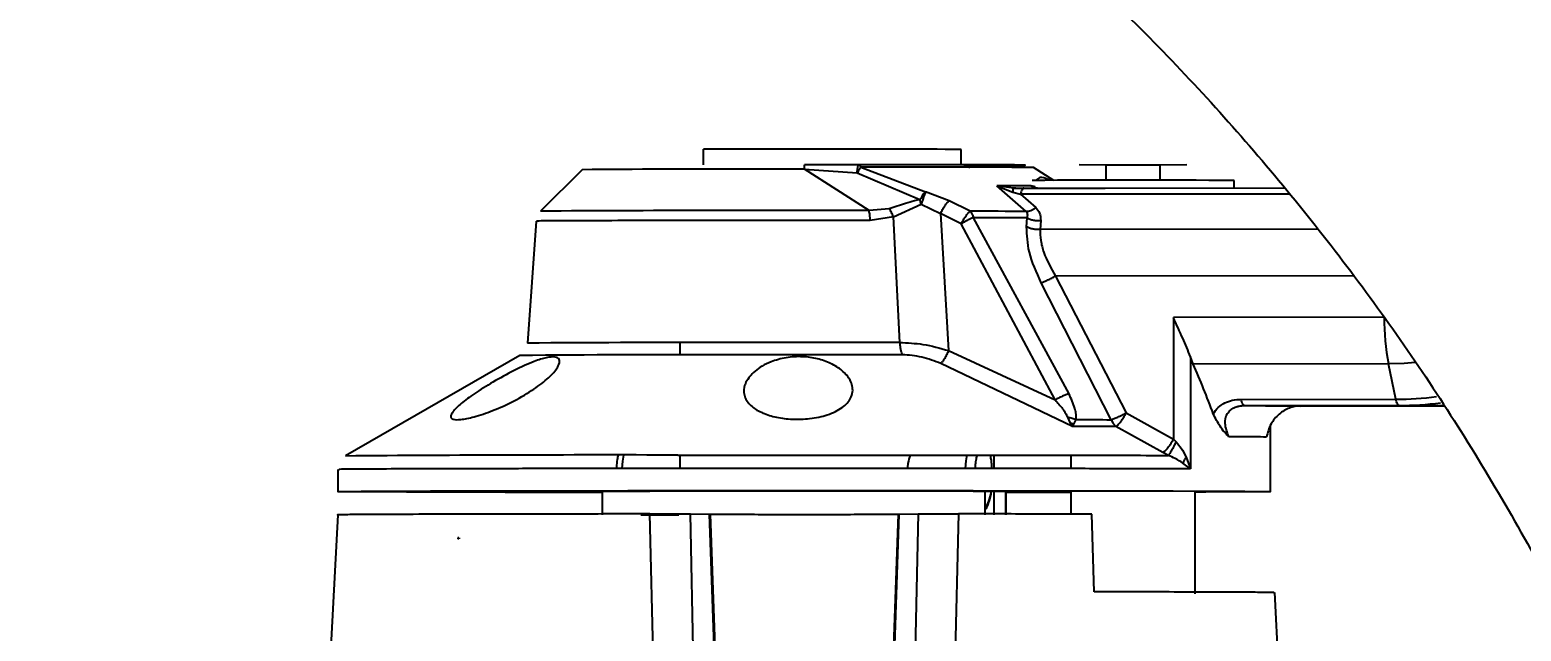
# Model space of a CAD drawing. Header units: millimetres. Extents: x 2085 to 4229, y 754 to 2271.
# Drawn here: x 3106.3 to 3202.2, y 1220.3 to 1259 of the extents above; entities that cross this region are included whole.
import ezdxf

# ---------------------------------------------------------------- set-up
doc = ezdxf.new("R2010")
doc.units = ezdxf.units.MM
doc.layers.add('AM_5', color=3, linetype='Continuous', lineweight=25)
doc.styles.add('SLDTEXTSTYLE1', font='txt.shx', dxfattribs={"width": 0.7, "bigfont": 'gbcbig.shx'})
doc.dimstyles.new('SLDDIMSTYLE12$0', dxfattribs={"dimtxt": 12, "dimasz": 10, "dimexe": 0, "dimexo": 0.0625, "dimgap": 0.875, "dimtad": 1, "dimdec": 1, "dimlfac": 1.8, "dimrnd": 1e-09, "dimzin": 12, "dimdsep": 46, "dimtxsty": 'SLDTEXTSTYLE1', "dimcen": 0.09, "dimdle": 8.16, "dimclrd": 3, "dimclre": 3, "dimadec": 0, "dimazin": 3, "dimtfac": 1, "dimtdec": 1, "dimtofl": 0, "dimtmove": 0, "dimatfit": 3, "dimfxl": 0, "dimfrac": 2, "dimtolj": 1, "dimlwd": 5, "dimlwe": 5, "dimarcsym": 0})
doc.dimstyles.new('SLDDIMSTYLE12$3', dxfattribs={"dimtxt": 12, "dimasz": 10, "dimexe": 0, "dimexo": 0.0625, "dimgap": 0.875, "dimtad": 1, "dimdec": 1, "dimlfac": 1.8, "dimrnd": 1e-09, "dimzin": 12, "dimdsep": 46, "dimtxsty": 'SLDTEXTSTYLE1', "dimcen": 0.09, "dimdle": 8.16, "dimclrd": 3, "dimclre": 3, "dimadec": 0, "dimazin": 3, "dimtfac": 1, "dimtdec": 1, "dimtofl": 0, "dimtmove": 0, "dimatfit": 3, "dimfxl": 0, "dimfrac": 2, "dimtolj": 1, "dimlwd": 5, "dimlwe": 5, "dimarcsym": 0})

# ---------------------------------------------------------------- blocks, each defined once
blk = doc.blocks.new('*D68')
at = {"layer": 'AM_5', "color": 3, "lineweight": 5, "transparency": 16777216}
blk.add_line((3071.01, 1291.646), (3071.01, 1328.833), dxfattribs=at)
at = {"layer": 'AM_5', "color": 3, "linetype": 'Continuous', "lineweight": 5, "transparency": 16777216}
for p, q in [((3081.01, 1328.833), (3238.087, 1328.833)), ((3248.087, 1225.747), (3248.087, 1328.833))]:
    blk.add_line(p, q, dxfattribs=at)
at = {"layer": 'AM_5', "color": 3, "transparency": 16777216}
for points in [[(3081.01, 1330.5), (3081.01, 1327.166), (3071.01, 1328.833)], [(3238.087, 1330.5), (3238.087, 1327.166), (3248.087, 1328.833)]]:
    blk.add_solid(points, dxfattribs=at)
at = {"layer": 'Defpoints', "color": 0, "transparency": 16777216}
for p in [(3248.087, 1328.833), (3071.01, 1291.584), (3248.087, 1225.684)]:
    blk.add_point(p, dxfattribs=at)
at = {"layer": 'AM_5', "color": 0, "transparency": 16777216, "insert": (3159.548, 1335.708), "char_height": 12, "attachment_point": 5, "style": 'SLDTEXTSTYLE1'}
blk.add_mtext('\\A1;178', dxfattribs=at)
blk = doc.blocks.new('*D74')
at = {"layer": 'AM_5', "color": 3, "lineweight": 5, "transparency": 16777216}
blk.add_line((3363.354, 1268.899), (3377.705, 1268.899), dxfattribs=at)
at = {"layer": 'AM_5', "color": 3, "linetype": 'Continuous', "lineweight": 5, "transparency": 16777216}
for p, q in [((3377.705, 1258.899), (3377.705, 1161.45)), ((3117.76, 1151.45), (3377.705, 1151.45))]:
    blk.add_line(p, q, dxfattribs=at)
at = {"layer": 'AM_5', "color": 3, "transparency": 16777216}
for points in [[(3376.038, 1258.899), (3379.371, 1258.899), (3377.705, 1268.899)], [(3376.038, 1161.45), (3379.371, 1161.45), (3377.705, 1151.45)]]:
    blk.add_solid(points, dxfattribs=at)
at = {"layer": 'Defpoints', "color": 0, "transparency": 16777216}
for p in [(3363.292, 1268.899), (3117.697, 1151.45), (3377.705, 1151.45)]:
    blk.add_point(p, dxfattribs=at)
at = {"layer": 'AM_5', "color": 0, "transparency": 16777216, "insert": (3370.83, 1219.404), "char_height": 12, "attachment_point": 5, "rotation": 90, "style": 'SLDTEXTSTYLE1'}
blk.add_mtext('\\A1;115', dxfattribs=at)
blk = doc.blocks.new('*D55')
at = {"layer": 'AM_5', "color": 3, "linetype": 'Continuous', "lineweight": 5, "transparency": 16777216}
blk.add_line((3234.824, 1304.205), (3201.141, 1278.206), dxfattribs=at)
at = {"layer": 'AM_5', "color": 3, "lineweight": 5, "transparency": 16777216}
for p, q in [((3133.765, 1226.268), (3133.945, 1226.268)), ((3133.855, 1226.178), (3133.855, 1226.358))]:
    blk.add_line(p, q, dxfattribs=at)
at = {"layer": 'AM_5', "color": 3, "transparency": 16777216}
blk.add_solid([(3200.123, 1279.525), (3202.16, 1276.887), (3193.225, 1272.096)], dxfattribs=at)
at = {"layer": 'Defpoints', "color": 0, "transparency": 16777216}
for p in [(3193.225, 1272.096), (3074.485, 1180.441)]:
    blk.add_point(p, dxfattribs=at)
at = {"layer": 'AM_5', "color": 0, "transparency": 16777216, "insert": (3217.74, 1299.703), "char_height": 12, "attachment_point": 5, "rotation": 37.66418, "style": 'SLDTEXTSTYLE1'}
blk.add_mtext('\\A1;%%C345', dxfattribs=at)

msp = doc.modelspace()

# ---------------------------------------------------------------- linework, layer by layer
at = {"color": 7, "linetype": 'Continuous', "lineweight": 25}
for p, q in [((3149.602, 1250.287), (3149.602, 1251.287)), ((3166.184, 1250.279), (3166.184, 1251.279)), ((3141.794, 1249.972), (3139.126, 1247.304)), ((3156.112, 1250.003), (3152.148, 1250.001)), ((3159.594, 1250.294), (3156.111, 1250.294)), ((3160.259, 1247.339), (3156.112, 1250.003)), ((3156.112, 1250.003), (3159.498, 1249.763)), ((3159.498, 1249.763), (3159.522, 1250.043)), ((3159.55, 1250.21), (3159.573, 1250.275)), ((3159.573, 1250.275), (3159.594, 1250.294)), ((3159.726, 1250.142), (3163.891, 1248.554)), ((3172.141, 1249.287), (3170.831, 1250.111)), ((3175.503, 1250.272), (3173.771, 1250.278)), ((3175.503, 1249.291), (3175.503, 1250.272)), ((3178.967, 1250.272), (3175.503, 1250.272)), ((3180.699, 1250.278), (3178.967, 1250.272)), ((3178.967, 1250.272), (3178.967, 1249.291)), ((3159.498, 1249.763), (3163.532, 1248.044)), ((3171.243, 1249.477), (3170.986, 1249.299)), ((3183.735, 1248.796), (3183.735, 1249.278)), ((3165.402, 1247.961), (3163.891, 1248.554)), ((3170.362, 1247.29), (3168.472, 1248.943)), ((3168.472, 1248.943), (3169.499, 1248.521)), ((3169.254, 1248.827), (3168.472, 1248.943)), ((3169.518, 1248.788), (3169.254, 1248.827)), ((3169.499, 1248.521), (3170.001, 1248.39)), ((3170.162, 1248.762), (3169.51, 1248.779)), ((3169.7, 1248.787), (3169.518, 1248.788)), ((3169.518, 1248.788), (3170.221, 1248.788)), ((3187.322, 1248.4), (3170.001, 1248.39)), ((3170.001, 1248.39), (3170.977, 1247.536)), ((3170.221, 1248.788), (3175.444, 1248.791)), ((3175.444, 1248.791), (3187.006, 1248.798)), ((3161.559, 1247.461), (3160.259, 1247.339)), ((3161.82, 1246.946), (3163.614, 1247.76)), ((3163.614, 1247.76), (3163.572, 1247.904)), ((3163.614, 1247.76), (3164.854, 1247.151)), ((3164.854, 1247.151), (3165.372, 1238.335)), ((3166.19, 1246.487), (3164.854, 1247.151)), ((3166.76, 1247.297), (3165.402, 1247.961)), ((3138.836, 1246.669), (3138.287, 1238.817)), ((3161.82, 1246.946), (3160.331, 1246.702)), ((3162.232, 1238.853), (3161.82, 1246.946)), ((3172.223, 1235.161), (3166.19, 1246.487)), ((3166.963, 1246.883), (3173.11, 1235.558)), ((3170.421, 1246.877), (3166.963, 1246.883)), ((3170.395, 1246.296), (3170.421, 1246.877)), ((3171.3, 1246.709), (3171.263, 1246.128)), ((3189.113, 1246.139), (3171.263, 1246.128)), ((3175.825, 1233.889), (3171.336, 1242.699)), ((3191.442, 1243.142), (3172.247, 1243.131)), ((3172.247, 1243.131), (3176.789, 1234.321)), ((3193.399, 1240.477), (3179.831, 1240.468)), ((3179.831, 1240.468), (3179.831, 1232.64)), ((3148.087, 1238.851), (3148.087, 1238.056)), ((3137.789, 1238.021), (3126.588, 1231.554)), ((3173.339, 1233.462), (3164.868, 1237.505)), ((3165.372, 1238.335), (3172.223, 1235.161)), ((3180.935, 1237.934), (3180.935, 1230.724)), ((3181.116, 1237.467), (3180.935, 1237.934)), ((3193.674, 1237.475), (3181.116, 1237.467)), ((3194.143, 1235.205), (3193.674, 1237.475)), ((3183.998, 1234.749), (3184.37, 1234.828)), ((3184.194, 1235.198), (3194.143, 1235.205)), ((3184.415, 1234.797), (3194.363, 1234.803)), ((3187.998, 1234.77), (3197.249, 1234.776)), ((3197.245, 1234.781), (3194.363, 1234.803)), ((3173.026, 1234.046), (3173.201, 1233.657)), ((3173.424, 1233.597), (3173.587, 1233.894)), ((3175.825, 1233.889), (3175.954, 1233.642)), ((3176.789, 1234.321), (3179.831, 1232.64)), ((3173.201, 1233.657), (3173.339, 1233.462)), ((3173.424, 1233.597), (3173.201, 1233.657)), ((3173.339, 1233.462), (3173.424, 1233.597)), ((3175.954, 1233.642), (3176.132, 1233.456)), ((3179.161, 1231.776), (3176.132, 1233.456)), ((3186.087, 1229.265), (3186.087, 1233.52)), ((3179.508, 1231.592), (3179.161, 1231.776)), ((3179.831, 1232.64), (3180.006, 1232.457)), ((3148.087, 1231.614), (3148.087, 1231.443)), ((3148.087, 1231.438), (3148.092, 1230.75)), ((3168.312, 1230.746), (3168.312, 1231.611)), ((3173.235, 1231.605), (3173.235, 1230.74)), ((3180.935, 1230.724), (3180.445, 1231.101)), ((3180.653, 1231.476), (3180.935, 1230.724)), ((3126.087, 1230.688), (3126.087, 1229.265)), ((3143.087, 1229.265), (3143.087, 1227.765)), ((3167.719, 1227.777), (3167.719, 1229.277)), ((3168.312, 1227.767), (3168.312, 1229.277)), ((3169.087, 1229.265), (3169.028, 1229.268)), ((3169.028, 1229.268), (3169.028, 1227.768)), ((3169.087, 1227.765), (3169.087, 1229.265)), ((3173.235, 1229.278), (3173.235, 1227.817)), ((3181.235, 1222.678), (3181.235, 1229.278)), ((3126.087, 1227.765), (3125.084, 1208.62)), ((3145.57, 1227.764), (3148.015, 1227.766)), ((3147.35, 1176.904), (3146.164, 1227.826)), ((3149.824, 1176.866), (3148.765, 1227.823)), ((3148.765, 1227.823), (3149.976, 1227.812)), ((3149.976, 1227.812), (3151.465, 1184.793)), ((3149.976, 1227.812), (3150.054, 1227.811)), ((3151.516, 1185.681), (3150.054, 1227.811)), ((3162.12, 1227.811), (3160.659, 1185.681)), ((3160.709, 1184.793), (3162.199, 1227.812)), ((3162.12, 1227.811), (3162.199, 1227.812)), ((3162.199, 1227.812), (3163.41, 1227.823)), ((3163.41, 1227.823), (3162.351, 1176.866)), ((3166.011, 1227.826), (3164.825, 1176.904)), ((3174.745, 1222.816), (3174.595, 1227.816)), ((3187.569, 1199.485), (3186.349, 1222.765))]:
    msp.add_line(p, q, dxfattribs=at)
at = {"color": 7, "linetype": 'Continuous', "lineweight": 25, "flags": 128}
for points in [[(3162.404, 1238.058), (3161.03, 1238.059), (3159.625, 1238.06), (3158.197, 1238.06), (3156.757, 1238.06), (3155.313, 1238.06), (3153.873, 1238.06), (3152.447, 1238.059), (3151.044, 1238.059)], [(3195.384, 1237.558), (3194.685, 1237.504), (3193.674, 1237.475)], [(3194.363, 1234.803), (3194.332, 1234.81), (3194.3, 1234.83), (3194.27, 1234.863), (3194.24, 1234.909), (3194.212, 1234.967), (3194.187, 1235.037), (3194.164, 1235.116), (3194.143, 1235.205)], [(3173.587, 1233.894), (3173.883, 1233.894), (3174.174, 1233.893), (3174.461, 1233.892), (3174.743, 1233.892), (3175.02, 1233.891), (3175.293, 1233.891), (3175.562, 1233.89), (3175.825, 1233.889)], [(3144.453, 1231.612), (3144.396, 1231.22), (3144.357, 1230.752)], [(3166.466, 1230.758), (3166.505, 1231.233), (3166.564, 1231.639)], [(3143.087, 1229.207), (3142.259, 1229.208), (3139.461, 1229.212), (3136.859, 1229.216), (3134.482, 1229.221), (3132.358, 1229.226), (3130.513, 1229.232), (3128.967, 1229.238), (3127.739, 1229.244), (3126.844, 1229.251), (3126.292, 1229.258), (3126.088, 1229.264), (3126.237, 1229.271), (3126.735, 1229.278), (3127.578, 1229.285), (3128.755, 1229.291), (3130.252, 1229.298), (3132.053, 1229.303), (3134.135, 1229.309), (3136.474, 1229.314), (3139.043, 1229.318), (3141.813, 1229.321), (3144.749, 1229.324), (3147.818, 1229.327), (3150.985, 1229.328), (3154.211, 1229.329), (3157.459, 1229.329), (3160.691, 1229.328), (3163.87, 1229.327), (3166.957, 1229.325), (3169.916, 1229.322), (3172.713, 1229.318), (3175.316, 1229.314), (3177.693, 1229.31), (3179.816, 1229.304), (3181.662, 1229.299), (3183.208, 1229.292), (3184.435, 1229.286), (3185.331, 1229.279), (3185.883, 1229.273), (3186.086, 1229.266), (3185.938, 1229.259), (3185.439, 1229.252), (3184.597, 1229.245), (3183.42, 1229.239), (3181.922, 1229.232), (3181.235, 1229.23)], [(3137.81, 1229.281), (3138.851, 1229.282), (3139.674, 1229.283), (3140.19, 1229.286), (3140.344, 1229.288), (3140.119, 1229.29), (3139.539, 1229.293), (3138.668, 1229.294), (3137.599, 1229.295), (3136.448, 1229.295), (3135.34, 1229.295), (3134.396, 1229.293), (3133.717, 1229.291), (3133.377, 1229.289), (3133.413, 1229.286), (3133.821, 1229.284), (3134.557, 1229.282), (3135.541, 1229.281), (3136.666, 1229.28), (3137.81, 1229.281)], [(3143.087, 1229.262), (3142.578, 1229.261), (3142.201, 1229.26), (3142.054, 1229.258), (3142.149, 1229.256), (3142.478, 1229.255), (3143.009, 1229.254), (3143.087, 1229.254)], [(3156.668, 1229.305), (3157.708, 1229.306), (3158.531, 1229.308), (3159.048, 1229.31), (3159.202, 1229.312), (3158.977, 1229.315), (3158.397, 1229.317), (3157.526, 1229.318), (3156.456, 1229.319), (3155.306, 1229.319), (3154.198, 1229.319), (3153.254, 1229.317), (3152.575, 1229.315), (3152.235, 1229.313), (3152.271, 1229.311), (3152.679, 1229.308), (3153.415, 1229.306), (3154.398, 1229.305), (3155.524, 1229.305), (3156.668, 1229.305)], [(3169.028, 1229.268), (3169.597, 1229.269), (3169.973, 1229.27), (3170.121, 1229.272), (3170.026, 1229.274), (3169.696, 1229.275), (3169.165, 1229.276), (3168.484, 1229.277), (3167.719, 1229.277)], [(3173.235, 1229.212), (3173.131, 1229.212), (3170.362, 1229.209), (3169.087, 1229.207)]]:
    msp.add_lwpolyline(points, dxfattribs=at)
at = {"color": 7, "linetype": 'Continuous', "lineweight": 25}
for centre, radius, start, end in [((3155.888, -3056.073), 4307.364, 89.863044, 90.083616), ((3149.589, 325.142), 924.863, 89.841485, 90.482886), ((3162.205, 128.609), 1121.535, 89.559285, 90.126636), ((3177.142, 80.643), 1168.654, 89.676774, 90.313028), ((3165.06, -247.401), 1496.347, 89.785585, 89.869384), ((3153.733, -1187.487), 2434.835, 89.84643, 90.343727), ((3161.39, -2650.222), 3897.522, 89.868101, 89.921049), ((3208.657, 1240.364), 15.259, 179.57667, 190.91491), ((3154.605, -1675.149), 2914.012, 89.850034, 90.320855), ((3148.022, -37.613), 1275.675, 89.864263, 90.459581), ((3194.13, 1255.18), 19.976, 270.03668, 277.56628), ((3194.35, 1255.148), 20.345, 270.03668, 277.54673), ((3165.54, -3008.919), 4242.388, 89.85695, 89.894675), ((3143.281, -894.858), 2126.477, 89.874039, 90.449805), ((3156.846, -1633.759), 2863.057, 89.782405, 90.275337), ((3071.088, 1152.95), 75, 10.54851, 92.46086)]:
    msp.add_arc(centre, radius, start, end, dxfattribs=at)
msp.add_ellipse((3156.087, 1225.432), major_axis=(-15.33, 38.74), ratio=0.665646, start_param=4.677315, end_param=4.759962, dxfattribs=at)
for points, knots in [([(3070.654, 982.719), (3073.215, 982.744), (3076.795, 982.779), (3082.064, 983.057), (3086.529, 983.393), (3091.845, 983.958), (3097.414, 984.732), (3103.227, 985.742), (3109.199, 986.998), (3115.275, 988.508), (3121.413, 990.279), (3127.578, 992.313), (3133.741, 994.613), (3139.878, 997.178), (3145.966, 1000.008), (3151.986, 1003.102), (3157.919, 1006.457), (3163.748, 1010.069), (3169.457, 1013.935), (3175.033, 1018.049), (3180.46, 1022.406), (3185.726, 1027), (3190.817, 1031.825), (3195.722, 1036.872), (3200.429, 1042.135), (3204.927, 1047.605), (3209.205, 1053.273), (3213.254, 1059.131), (3217.063, 1065.167), (3220.625, 1071.373), (3223.93, 1077.738), (3226.971, 1084.25), (3229.74, 1090.9), (3232.231, 1097.674), (3234.436, 1104.562), (3236.351, 1111.55), (3237.969, 1118.628), (3239.287, 1125.782), (3240.3, 1132.999), (3241.004, 1140.266), (3241.397, 1147.57), (3241.476, 1154.898), (3241.239, 1162.236), (3240.685, 1169.571), (3239.813, 1176.888), (3238.623, 1184.175), (3237.114, 1191.418), (3235.289, 1198.603), (3233.149, 1205.715), (3230.695, 1212.743), (3227.93, 1219.672), (3224.858, 1226.488), (3221.48, 1233.179), (3217.803, 1239.73), (3213.829, 1246.13), (3209.564, 1252.366), (3205.013, 1258.424), (3200.181, 1264.292), (3195.074, 1269.959), (3189.697, 1275.411), (3184.251, 1280.459), (3178.777, 1285.111), (3173.319, 1289.38), (3167.694, 1293.423), (3161.913, 1297.231), (3155.985, 1300.799), (3149.923, 1304.121), (3143.737, 1307.192), (3137.44, 1310.005), (3131.047, 1312.557), (3124.572, 1314.843), (3118.034, 1316.859), (3111.459, 1318.602), (3104.886, 1320.067), (3098.392, 1321.248), (3092.103, 1322.145), (3086.579, 1322.729), (3081.696, 1323.096), (3076.872, 1323.336), (3070.898, 1323.453), (3065.381, 1323.343), (3060.112, 1323.071), (3055.647, 1322.734), (3050.331, 1322.169), (3044.762, 1321.395), (3038.949, 1320.385), (3032.978, 1319.129), (3026.901, 1317.619), (3020.764, 1315.848), (3014.598, 1313.814), (3008.435, 1311.514), (3002.298, 1308.949), (2996.21, 1306.119), (2990.19, 1303.025), (2984.258, 1299.67), (2978.428, 1296.058), (2972.719, 1292.192), (2967.143, 1288.078), (2961.716, 1283.721), (2956.45, 1279.127), (2951.359, 1274.302), (2946.454, 1269.255), (2941.747, 1263.992), (2937.249, 1258.522), (2932.971, 1252.854), (2928.922, 1246.996), (2925.113, 1240.96), (2921.551, 1234.754), (2918.246, 1228.389), (2915.203, 1221.877), (2912.442, 1215.226), (2910.104, 1208.944), (2908.826, 1204.838), (2908.263, 1203.03)], [0, 0, 0, 0, 0.010207, 0.014274, 0.021037, 0.028056, 0.035587, 0.043451, 0.051578, 0.059911, 0.06841, 0.077044, 0.085791, 0.094634, 0.103558, 0.112554, 0.121612, 0.130726, 0.13989, 0.149098, 0.158347, 0.167633, 0.176954, 0.186306, 0.195688, 0.205098, 0.214535, 0.223996, 0.233481, 0.242989, 0.252518, 0.262068, 0.271639, 0.281229, 0.290838, 0.300466, 0.310113, 0.319778, 0.329461, 0.339162, 0.348881, 0.358618, 0.368373, 0.378146, 0.387938, 0.397748, 0.407578, 0.417427, 0.427296, 0.437185, 0.447097, 0.457031, 0.466988, 0.47697, 0.486979, 0.497016, 0.507082, 0.517181, 0.527315, 0.537488, 0.547704, 0.556915, 0.566123, 0.575327, 0.584526, 0.593719, 0.602905, 0.612082, 0.621247, 0.630396, 0.639524, 0.64862, 0.657668, 0.666638, 0.675463, 0.683979, 0.691963, 0.697606, 0.703501, 0.71122, 0.721427, 0.725494, 0.732257, 0.739276, 0.746807, 0.754671, 0.762798, 0.771131, 0.77963, 0.788264, 0.797011, 0.805853, 0.814778, 0.823774, 0.832832, 0.841946, 0.85111, 0.860318, 0.869567, 0.878853, 0.888174, 0.897526, 0.906908, 0.916318, 0.925755, 0.935216, 0.944701, 0.954208, 0.963738, 0.973288, 0.982858, 0.992449, 1, 1, 1, 1]), ([(3071.471, 1303.408), (3073.871, 1303.371), (3077.23, 1303.318), (3082.172, 1303.014), (3086.362, 1302.658), (3091.349, 1302.066), (3096.57, 1301.267), (3102.016, 1300.229), (3107.604, 1298.945), (3113.283, 1297.407), (3119.012, 1295.609), (3124.755, 1293.549), (3130.486, 1291.225), (3136.178, 1288.637), (3141.81, 1285.787), (3147.361, 1282.677), (3152.814, 1279.31), (3158.152, 1275.691), (3163.358, 1271.824), (3168.417, 1267.715), (3173.315, 1263.371), (3178.038, 1258.799), (3182.574, 1254.005), (3186.91, 1248.999), (3191.034, 1243.79), (3194.937, 1238.387), (3198.606, 1232.8), (3202.032, 1227.039), (3205.207, 1221.115), (3208.12, 1215.04), (3210.765, 1208.825), (3213.133, 1202.483), (3215.218, 1196.026), (3217.013, 1189.466), (3218.513, 1182.818), (3219.711, 1176.094), (3220.608, 1169.308), (3221.183, 1162.475), (3221.458, 1156.408), (3221.406, 1152.624), (3221.385, 1151.131)], [0, 0, 0, 0, 0.030295, 0.042386, 0.06249, 0.08336, 0.105754, 0.129143, 0.153315, 0.178102, 0.203384, 0.229071, 0.255096, 0.281407, 0.307965, 0.334738, 0.361698, 0.388826, 0.416105, 0.443519, 0.471057, 0.498709, 0.526466, 0.554321, 0.582267, 0.6103, 0.638414, 0.666606, 0.694872, 0.72321, 0.751616, 0.780088, 0.808626, 0.837227, 0.86589, 0.894615, 0.9234, 0.952246, 0.981152, 1, 1, 1, 1]), ([(3159.726, 1250.142), (3159.688, 1250.093), (3159.613, 1249.995), (3159.537, 1249.84), (3159.498, 1249.763)], [0, 0, 0, 0, 0.5, 1, 1, 1, 1]), ([(3159.522, 1250.043), (3159.526, 1250.059), (3159.535, 1250.093), (3159.541, 1250.125), (3159.543, 1250.165), (3159.548, 1250.189), (3159.55, 1250.208), (3159.55, 1250.209), (3159.55, 1250.209), (3159.55, 1250.209), (3159.55, 1250.21), (3159.55, 1250.21)], [0, 0, 0, 0, 0.238986, 0.50804, 0.541991, 0.977906, 0.994179, 0.998396, 0.999525, 0.999942, 1, 1, 1, 1]), ([(3166.359, 1250.244), (3167.132, 1250.246), (3168.705, 1250.25), (3170.039, 1250.258), (3170.46, 1250.266), (3169.897, 1250.273), (3168.429, 1250.281), (3166.099, 1250.287), (3163.094, 1250.292), (3160.747, 1250.294), (3159.594, 1250.294)], [0, 0, 0, 0, 0.122854, 0.25, 0.377146, 0.5, 0.622854, 0.75, 0.877146, 1, 1, 1, 1]), ([(3171.904, 1249.286), (3171.898, 1249.289), (3171.575, 1249.455), (3171.407, 1249.466), (3171.243, 1249.477)], [0, 0, 0, 0, 0.018268, 1, 1, 1, 1]), ([(3163.891, 1248.554), (3163.834, 1248.494), (3163.719, 1248.374), (3163.594, 1248.154), (3163.532, 1248.044)], [0, 0, 0, 0, 0.5, 1, 1, 1, 1]), ([(3163.891, 1248.554), (3163.87, 1248.5), (3163.835, 1248.41), (3163.763, 1248.212), (3163.692, 1248.002), (3163.64, 1247.84), (3163.614, 1247.76)], [0, 0, 0, 0, 0.302087, 0.504257, 0.757387, 1, 1, 1, 1]), ([(3169.518, 1248.788), (3169.516, 1248.785), (3169.513, 1248.778), (3169.508, 1248.723), (3169.503, 1248.64), (3169.5, 1248.56), (3169.499, 1248.521)], [0, 0, 0, 0, 0.2509657, 0.5042502, 0.7553533, 1, 1, 1, 1]), ([(3170.66, 1248.936), (3170.718, 1248.933), (3170.796, 1248.929), (3170.91, 1248.892), (3170.94, 1248.882)], [0, 0, 0, 0, 0.7390076, 1, 1, 1, 1]), ([(3171.089, 1248.789), (3171.02, 1248.795), (3170.868, 1248.808), (3170.734, 1248.891), (3170.66, 1248.936)], [0, 0, 0, 0, 0.453842, 1, 1, 1, 1]), ([(3163.532, 1248.044), (3163.417, 1248.019), (3163.103, 1247.949), (3162.436, 1247.749), (3161.903, 1247.574), (3161.559, 1247.461)], [0, 0, 0, 0, 0.168585, 0.464004, 1, 1, 1, 1]), ([(3161.82, 1246.946), (3161.781, 1247.04), (3161.703, 1247.227), (3161.607, 1247.383), (3161.559, 1247.461)], [0, 0, 0, 0, 0.502158, 1, 1, 1, 1]), ([(3163.572, 1247.904), (3163.572, 1247.904), (3163.572, 1247.905), (3163.572, 1247.905), (3163.571, 1247.907), (3163.571, 1247.91), (3163.569, 1247.915), (3163.566, 1247.925), (3163.56, 1247.946), (3163.548, 1247.987), (3163.538, 1248.021), (3163.532, 1248.044)], [0, 0, 0, 0, 0.001806, 0.005014, 0.015636, 0.031294, 0.062608, 0.125235, 0.250466, 0.500758, 1, 1, 1, 1]), ([(3164.854, 1247.151), (3164.896, 1247.237), (3164.981, 1247.413), (3165.128, 1247.651), (3165.275, 1247.848), (3165.36, 1247.924), (3165.402, 1247.962)], [0, 0, 0, 0, 0.244619, 0.500002, 0.755384, 1, 1, 1, 1]), ([(3166.19, 1246.487), (3166.234, 1246.573), (3166.323, 1246.75), (3166.478, 1246.99), (3166.63, 1247.187), (3166.718, 1247.261), (3166.76, 1247.297)], [0, 0, 0, 0, 0.2444, 0.49997, 0.755555, 1, 1, 1, 1]), ([(3166.76, 1247.297), (3166.802, 1247.241), (3166.886, 1247.129), (3166.938, 1246.965), (3166.963, 1246.883)], [0, 0, 0, 0, 0.5, 1, 1, 1, 1]), ([(3170.362, 1247.29), (3170.409, 1247.292), (3170.504, 1247.297), (3170.661, 1247.346), (3170.822, 1247.423), (3170.926, 1247.498), (3170.977, 1247.536)], [0, 0, 0, 0, 0.247453, 0.499968, 0.752499, 1, 1, 1, 1]), ([(3170.421, 1246.877), (3170.445, 1246.956), (3170.48, 1247.067), (3170.436, 1247.21), (3170.386, 1247.264), (3170.362, 1247.29)], [0, 0, 0, 0, 0.557798, 0.788916, 1, 1, 1, 1]), ([(3170.977, 1247.536), (3171.075, 1247.424), (3171.283, 1247.188), (3171.294, 1246.874), (3171.3, 1246.709)], [0, 0, 0, 0, 0.471453, 1, 1, 1, 1]), ([(3160.331, 1246.702), (3158.84, 1246.703), (3155.86, 1246.704), (3151.326, 1246.702), (3147.141, 1246.698), (3143.555, 1246.692), (3140.855, 1246.685), (3139.135, 1246.676), (3138.957, 1246.669), (3138.871, 1246.666)], [0, 0, 0, 0, 0.144192, 0.288383, 0.432575, 0.576766, 0.720958, 0.86515, 1, 1, 1, 1]), ([(3166.591, 1246.713), (3166.591, 1246.713), (3166.591, 1246.713), (3166.589, 1246.712), (3166.587, 1246.711), (3166.583, 1246.709), (3166.576, 1246.705), (3166.561, 1246.698), (3166.532, 1246.682), (3166.473, 1246.651), (3166.354, 1246.585), (3166.256, 1246.526), (3166.19, 1246.487)], [0, 0, 0, 0, 0.001045, 0.003065, 0.008281, 0.016921, 0.032546, 0.063795, 0.126292, 0.251273, 0.501129, 1, 1, 1, 1]), ([(3166.963, 1246.883), (3166.906, 1246.859), (3166.79, 1246.812), (3166.657, 1246.746), (3166.591, 1246.713)], [0, 0, 0, 0, 0.5, 1, 1, 1, 1]), ([(3171.336, 1242.699), (3171.029, 1243.365), (3170.461, 1244.6), (3170.416, 1245.761), (3170.395, 1246.296)], [0, 0, 0, 0, 0.539506, 1, 1, 1, 1]), ([(3171.263, 1246.128), (3171.189, 1246.124), (3171.037, 1246.116), (3170.806, 1246.145), (3170.583, 1246.203), (3170.457, 1246.265), (3170.395, 1246.296)], [0, 0, 0, 0, 0.242489, 0.494409, 0.74924, 1, 1, 1, 1]), ([(3170.421, 1246.877), (3170.483, 1246.846), (3170.608, 1246.783), (3170.832, 1246.725), (3171.068, 1246.695), (3171.223, 1246.704), (3171.3, 1246.709)], [0, 0, 0, 0, 0.246502, 0.500004, 0.753505, 1, 1, 1, 1]), ([(3171.263, 1246.128), (3171.268, 1245.895), (3171.279, 1245.422), (3171.541, 1244.392), (3171.964, 1243.635), (3172.247, 1243.131)], [0, 0, 0, 0, 0.2446516, 0.496463, 1, 1, 1, 1]), ([(3171.336, 1242.699), (3171.397, 1242.721), (3171.521, 1242.767), (3171.757, 1242.873), (3172.007, 1242.997), (3172.168, 1243.087), (3172.247, 1243.131)], [0, 0, 0, 0, 0.245075, 0.499996, 0.754919, 1, 1, 1, 1]), ([(3180.935, 1237.934), (3180.775, 1238.328), (3180.443, 1239.149), (3180.026, 1240.016), (3179.833, 1240.464), (3179.831, 1240.468)], [0, 0, 0, 0, 0.477779, 0.994985, 1, 1, 1, 1]), ([(3162.232, 1238.853), (3162.731, 1238.832), (3163.788, 1238.786), (3164.824, 1238.491), (3165.372, 1238.335)], [0, 0, 0, 0, 0.471385, 1, 1, 1, 1]), ([(3133.481, 1234.404), (3133.64, 1234.574), (3133.958, 1234.914), (3134.889, 1235.584), (3136.062, 1236.321), (3137.415, 1237.065), (3138.629, 1237.621), (3139.535, 1237.907), (3140.094, 1237.949), (3140.362, 1237.785), (3140.353, 1237.519), (3140.159, 1237.127), (3139.688, 1236.588), (3138.716, 1235.834), (3137.457, 1235.091), (3136.078, 1234.464), (3134.858, 1234.052), (3133.976, 1233.873), (3133.469, 1233.894), (3133.282, 1234.068), (3133.415, 1234.291), (3133.481, 1234.404)], [0, 0, 0, 0, 0.0572959, 0.1144064, 0.1768523, 0.2429092, 0.3066203, 0.3511087, 0.3957411, 0.4371029, 0.4799762, 0.5018932, 0.5637013, 0.6253391, 0.691324, 0.755612, 0.8133895, 0.8639885, 0.9099509, 0.954615, 1, 1, 1, 1]), ([(3152.339, 1236.296), (3152.503, 1236.542), (3152.831, 1237.034), (3153.8, 1237.595), (3154.903, 1237.909), (3155.965, 1237.976), (3156.966, 1237.831), (3157.846, 1237.516), (3158.593, 1237.037), (3159.123, 1236.401), (3159.255, 1235.78), (3159.07, 1235.18), (3158.59, 1234.644), (3157.655, 1234.184), (3156.497, 1233.936), (3155.337, 1233.896), (3154.281, 1234.026), (3153.373, 1234.307), (3152.659, 1234.733), (3152.222, 1235.304), (3152.162, 1235.853), (3152.297, 1236.192), (3152.339, 1236.296)], [0, 0, 0, 0, 0.063087, 0.126441, 0.171673, 0.217072, 0.258606, 0.301035, 0.348883, 0.404623, 0.467741, 0.504328, 0.562636, 0.621168, 0.673865, 0.720989, 0.765716, 0.811139, 0.859772, 0.913518, 0.973314, 1, 1, 1, 1]), ([(3164.868, 1237.505), (3164.469, 1237.655), (3163.872, 1237.879), (3163.017, 1238.033), (3162.608, 1238.05), (3162.404, 1238.058)], [0, 0, 0, 0, 0.5029054, 0.7521632, 1, 1, 1, 1]), ([(3165.372, 1238.335), (3165.334, 1238.246), (3165.258, 1238.066), (3165.124, 1237.822), (3164.988, 1237.621), (3164.908, 1237.543), (3164.868, 1237.505)], [0, 0, 0, 0, 0.2469575, 0.5031703, 0.7576949, 1, 1, 1, 1]), ([(3173.11, 1235.558), (3173.049, 1235.538), (3172.925, 1235.497), (3172.696, 1235.4), (3172.454, 1235.286), (3172.299, 1235.202), (3172.223, 1235.161)], [0, 0, 0, 0, 0.245495, 0.5, 0.754505, 1, 1, 1, 1]), ([(3172.223, 1235.161), (3172.389, 1234.974), (3172.635, 1234.699), (3172.905, 1234.32), (3172.987, 1234.134), (3173.026, 1234.046)], [0, 0, 0, 0, 0.525093, 0.773335, 1, 1, 1, 1]), ([(3173.587, 1233.894), (3173.589, 1234.002), (3173.592, 1234.231), (3173.464, 1234.798), (3173.257, 1235.243), (3173.11, 1235.558)], [0, 0, 0, 0, 0.205768, 0.4381197, 1, 1, 1, 1]), ([(3182.396, 1234.272), (3182.494, 1234.412), (3182.685, 1234.686), (3183.117, 1234.976), (3183.623, 1235.164), (3184, 1235.187), (3184.194, 1235.198)], [0, 0, 0, 0, 0.264356, 0.518291, 0.752151, 1, 1, 1, 1]), ([(3183.402, 1232.791), (3183.294, 1233.072), (3183.1, 1233.574), (3183.207, 1234.174), (3183.48, 1234.505), (3183.72, 1234.669), (3183.918, 1234.723), (3184.003, 1234.746)], [0, 0, 0, 0, 0.3799305, 0.6784143, 0.7999061, 0.9131646, 1, 1, 1, 1]), ([(3184.003, 1234.746), (3184.021, 1234.752), (3184.144, 1234.793), (3184.29, 1234.795), (3184.415, 1234.797)], [0, 0, 0, 0, 0.1469409, 1, 1, 1, 1]), ([(3184.351, 1234.825), (3184.331, 1234.848), (3184.29, 1234.894), (3184.236, 1235.023), (3184.208, 1235.14), (3184.194, 1235.198)], [0, 0, 0, 0, 0.331135, 0.665567, 1, 1, 1, 1]), ([(3184.415, 1234.797), (3184.393, 1234.797), (3184.371, 1234.798), (3184.351, 1234.825), (3184.351, 1234.825)], [0, 0, 0, 0, 0.990236, 1, 1, 1, 1]), ([(3187.998, 1234.77), (3187.88, 1234.764), (3187.647, 1234.752), (3187.285, 1234.647), (3186.941, 1234.481), (3186.486, 1234.148), (3186.021, 1233.553), (3185.896, 1233.053), (3185.826, 1232.773)], [0, 0, 0, 0, 0.098007, 0.19183, 0.292034, 0.399514, 0.663862, 1, 1, 1, 1]), ([(3173.026, 1234.046), (3173.126, 1234.033), (3173.329, 1234.007), (3173.5, 1233.932), (3173.587, 1233.894)], [0, 0, 0, 0, 0.491167, 1, 1, 1, 1]), ([(3175.825, 1233.889), (3175.887, 1233.909), (3176.012, 1233.951), (3176.261, 1234.056), (3176.531, 1234.183), (3176.704, 1234.275), (3176.789, 1234.321)], [0, 0, 0, 0, 0.244375, 0.5, 0.755626, 1, 1, 1, 1]), ([(3176.132, 1233.456), (3176.176, 1233.485), (3176.267, 1233.545), (3176.444, 1233.753), (3176.629, 1234.022), (3176.737, 1234.223), (3176.789, 1234.321)], [0, 0, 0, 0, 0.242592, 0.5, 0.757409, 1, 1, 1, 1]), ([(3183.402, 1232.791), (3183.21, 1232.99), (3182.855, 1233.357), (3182.541, 1233.984), (3182.396, 1234.272)], [0, 0, 0, 0, 0.540604, 1, 1, 1, 1]), ([(3179.831, 1232.64), (3179.777, 1232.542), (3179.667, 1232.339), (3179.477, 1232.068), (3179.296, 1231.861), (3179.205, 1231.803), (3179.161, 1231.776)], [0, 0, 0, 0, 0.242333, 0.499938, 0.757577, 1, 1, 1, 1]), ([(3180.006, 1232.457), (3179.959, 1232.362), (3179.861, 1232.166), (3179.716, 1231.903), (3179.589, 1231.694), (3179.535, 1231.625), (3179.508, 1231.592)], [0, 0, 0, 0, 0.243228, 0.500005, 0.756779, 1, 1, 1, 1]), ([(3180.006, 1232.457), (3180.119, 1232.327), (3180.382, 1232.025), (3180.554, 1231.676), (3180.653, 1231.476)], [0, 0, 0, 0, 0.4289776, 1, 1, 1, 1]), ([(3144.115, 1231.611), (3144.095, 1231.516), (3144.047, 1231.279), (3144.008, 1230.98), (3144.001, 1230.778), (3144, 1230.746)], [0, 0, 0, 0, 0.360158, 0.900515, 1, 1, 1, 1]), ([(3147.956, 1231.614), (3149.388, 1231.615), (3152.25, 1231.617), (3156.678, 1231.617), (3161.08, 1231.616), (3165.374, 1231.614), (3169.461, 1231.61), (3173.241, 1231.605), (3176.674, 1231.599), (3178.564, 1231.595), (3179.508, 1231.592)], [0, 0, 0, 0, 0.1250002, 0.2500004, 0.3750005, 0.5000006, 0.6250005, 0.7500004, 0.8750002, 1, 1, 1, 1]), ([(3162.749, 1230.75), (3162.756, 1230.862), (3162.777, 1231.179), (3162.874, 1231.444), (3162.937, 1231.615)], [0, 0, 0, 0, 0.352094, 1, 1, 1, 1]), ([(3167.096, 1230.747), (3167.099, 1230.837), (3167.108, 1231.062), (3167.154, 1231.355), (3167.197, 1231.535), (3167.215, 1231.612)], [0, 0, 0, 0, 0.273688, 0.687255, 1, 1, 1, 1]), ([(3168.166, 1230.746), (3168.16, 1230.876), (3168.151, 1231.112), (3168.108, 1231.399), (3168.073, 1231.548), (3168.058, 1231.611)], [0, 0, 0, 0, 0.4100606, 0.7487263, 1, 1, 1, 1]), ([(3180.445, 1231.101), (3180.289, 1231.201), (3180.014, 1231.377), (3179.661, 1231.527), (3179.508, 1231.592)], [0, 0, 0, 0, 0.568421, 1, 1, 1, 1]), ([(3180.653, 1231.476), (3180.607, 1231.41), (3180.514, 1231.278), (3180.468, 1231.16), (3180.445, 1231.101)], [0, 0, 0, 0, 0.499999, 1, 1, 1, 1]), ([(3180.935, 1230.724), (3179.877, 1230.727), (3177.761, 1230.733), (3173.714, 1230.74), (3169.181, 1230.746), (3164.229, 1230.75), (3159.032, 1230.752), (3153.742, 1230.752), (3148.525, 1230.75), (3143.54, 1230.746), (3138.942, 1230.741), (3134.871, 1230.734), (3131.455, 1230.725), (3128.785, 1230.715), (3127.003, 1230.705), (3126.114, 1230.695), (3126.181, 1230.69), (3126.203, 1230.688)], [0, 0, 0, 0, 0.068966, 0.137931, 0.206897, 0.275862, 0.344828, 0.413793, 0.482759, 0.551724, 0.62069, 0.689655, 0.758621, 0.827587, 0.896552, 0.965518, 1, 1, 1, 1]), ([(3167.719, 1228.108), (3167.744, 1228.131), (3167.855, 1228.233), (3167.938, 1228.48), (3168.046, 1228.826), (3168.104, 1229.095), (3168.121, 1229.254), (3168.124, 1229.277)], [0, 0, 0, 0, 0.0912693, 0.4016402, 0.6893557, 0.9550926, 1, 1, 1, 1]), ([(3168.099, 1229.277), (3168.094, 1229.241), (3168.072, 1229.083), (3168.014, 1228.846), (3167.927, 1228.589), (3167.829, 1228.387), (3167.755, 1228.354), (3167.719, 1228.338)], [0, 0, 0, 0, 0.0692263, 0.3041188, 0.538703, 0.7735956, 1, 1, 1, 1]), ([(3146.164, 1227.826), (3144.54, 1227.824), (3141.29, 1227.821), (3136.951, 1227.815), (3133.175, 1227.807), (3130.114, 1227.798), (3127.82, 1227.788), (3126.498, 1227.777), (3125.946, 1227.769), (3126.098, 1227.765), (3126.104, 1227.765)], [0, 0, 0, 0, 0.142093, 0.284186, 0.426279, 0.568372, 0.710465, 0.852558, 0.994651, 1, 1, 1, 1]), ([(3146.164, 1227.826), (3146.3, 1227.826), (3146.573, 1227.826), (3146.996, 1227.826), (3147.398, 1227.826), (3147.776, 1227.825), (3148.118, 1227.825), (3148.409, 1227.824), (3148.639, 1227.823), (3148.723, 1227.823), (3148.765, 1227.823)], [0, 0, 0, 0, 0.127216, 0.254434, 0.377921, 0.494728, 0.620624, 0.746733, 0.873295, 1, 1, 1, 1]), ([(3163.41, 1227.823), (3163.452, 1227.823), (3163.534, 1227.823), (3163.761, 1227.824), (3164.048, 1227.825), (3164.393, 1227.825), (3164.779, 1227.826), (3165.189, 1227.826), (3165.609, 1227.826), (3165.877, 1227.826), (3166.011, 1227.826)], [0, 0, 0, 0, 0.125378, 0.250549, 0.376047, 0.500503, 0.624439, 0.749945, 0.874728, 1, 1, 1, 1]), ([(3186.281, 1222.765), (3186.288, 1222.767), (3186.305, 1222.772), (3185.697, 1222.779), (3184.53, 1222.788), (3182.806, 1222.796), (3180.579, 1222.803), (3177.914, 1222.81), (3175.802, 1222.814), (3174.745, 1222.816)], [0, 0, 0, 0, 0.091307, 0.242755, 0.394204, 0.545653, 0.697102, 0.848551, 1, 1, 1, 1])]:
    msp.add_open_spline(points, degree=3, knots=knots, dxfattribs=at)
for points in [[(3156.112, 1250.003), (3156.112, 1250.046), (3156.112, 1250.133), (3156.112, 1250.224), (3156.112, 1250.283), (3156.111, 1250.29), (3156.111, 1250.294)], [(3159.594, 1250.294), (3159.618, 1250.288), (3159.664, 1250.275), (3159.705, 1250.186), (3159.726, 1250.142)], [(3166.744, 1250.089), (3166.684, 1250.134), (3166.564, 1250.223), (3166.427, 1250.237), (3166.359, 1250.244)], [(3170.221, 1248.788), (3170.2, 1248.783), (3170.158, 1248.773), (3170.097, 1248.69), (3170.043, 1248.566), (3170.015, 1248.448), (3170.001, 1248.39)], [(3160.331, 1246.702), (3160.326, 1246.822), (3160.316, 1247.06), (3160.278, 1247.246), (3160.259, 1247.339)], [(3162.232, 1238.853), (3162.236, 1238.772), (3162.244, 1238.61), (3162.281, 1238.389), (3162.334, 1238.195), (3162.381, 1238.103), (3162.404, 1238.058)], [(3184.415, 1234.797), (3185.333, 1234.793), (3187.168, 1234.784), (3187.722, 1234.775), (3187.998, 1234.77)], [(3185.826, 1232.773), (3185.577, 1232.777), (3185.081, 1232.783), (3183.962, 1232.788), (3183.402, 1232.791)], [(3150.054, 1227.811), (3150.196, 1227.809), (3150.478, 1227.806), (3151.895, 1227.802), (3153.829, 1227.8), (3156.087, 1227.799), (3158.346, 1227.8), (3160.28, 1227.802), (3161.696, 1227.806), (3161.979, 1227.809), (3162.12, 1227.811)], [(3174.595, 1227.816), (3173.261, 1227.818), (3170.592, 1227.822), (3167.538, 1227.824), (3166.011, 1227.826)]]:
    msp.add_open_spline(points, degree=3, dxfattribs=at)

# ---------------------------------------------------------------- dimensions: what is measured, and where the dimension line sits
at = {"layer": 'AM_5'}
dim = msp.add_linear_dim(base=(3248.087, 1328.833), p1=(3071.01, 1291.584), p2=(3248.087, 1225.684), text='178', dimstyle='SLDDIMSTYLE12$0', override={"dimlfac": 1}, dxfattribs=at)
dim.commit()
dim.dimension.update_dxf_attribs({"geometry": '*D68', "text_midpoint": (3159.548, 1328.833), "dimtype": 160})
dim = msp.add_diameter_dim_2p(p1=(3074.485, 1180.441), p2=(3193.225, 1272.096), text='%%C345', dimstyle='SLDDIMSTYLE12$3', override={"dimlfac": 1, "dimpost": ''}, dxfattribs=at)
dim.commit()
dim.dimension.update_dxf_attribs({"geometry": '*D55', "text_midpoint": (3217.74, 1299.703)})
dim = msp.add_linear_dim(base=(3377.705, 1151.45), p1=(3363.292, 1268.899), p2=(3117.697, 1151.45), angle=90, text='115', dimstyle='SLDDIMSTYLE12$0', override={"dimlfac": 1}, dxfattribs=at)
dim.commit()
dim.dimension.update_dxf_attribs({"geometry": '*D74', "text_midpoint": (3377.705, 1219.404), "dimtype": 160})

doc.saveas('drawing.dxf')
